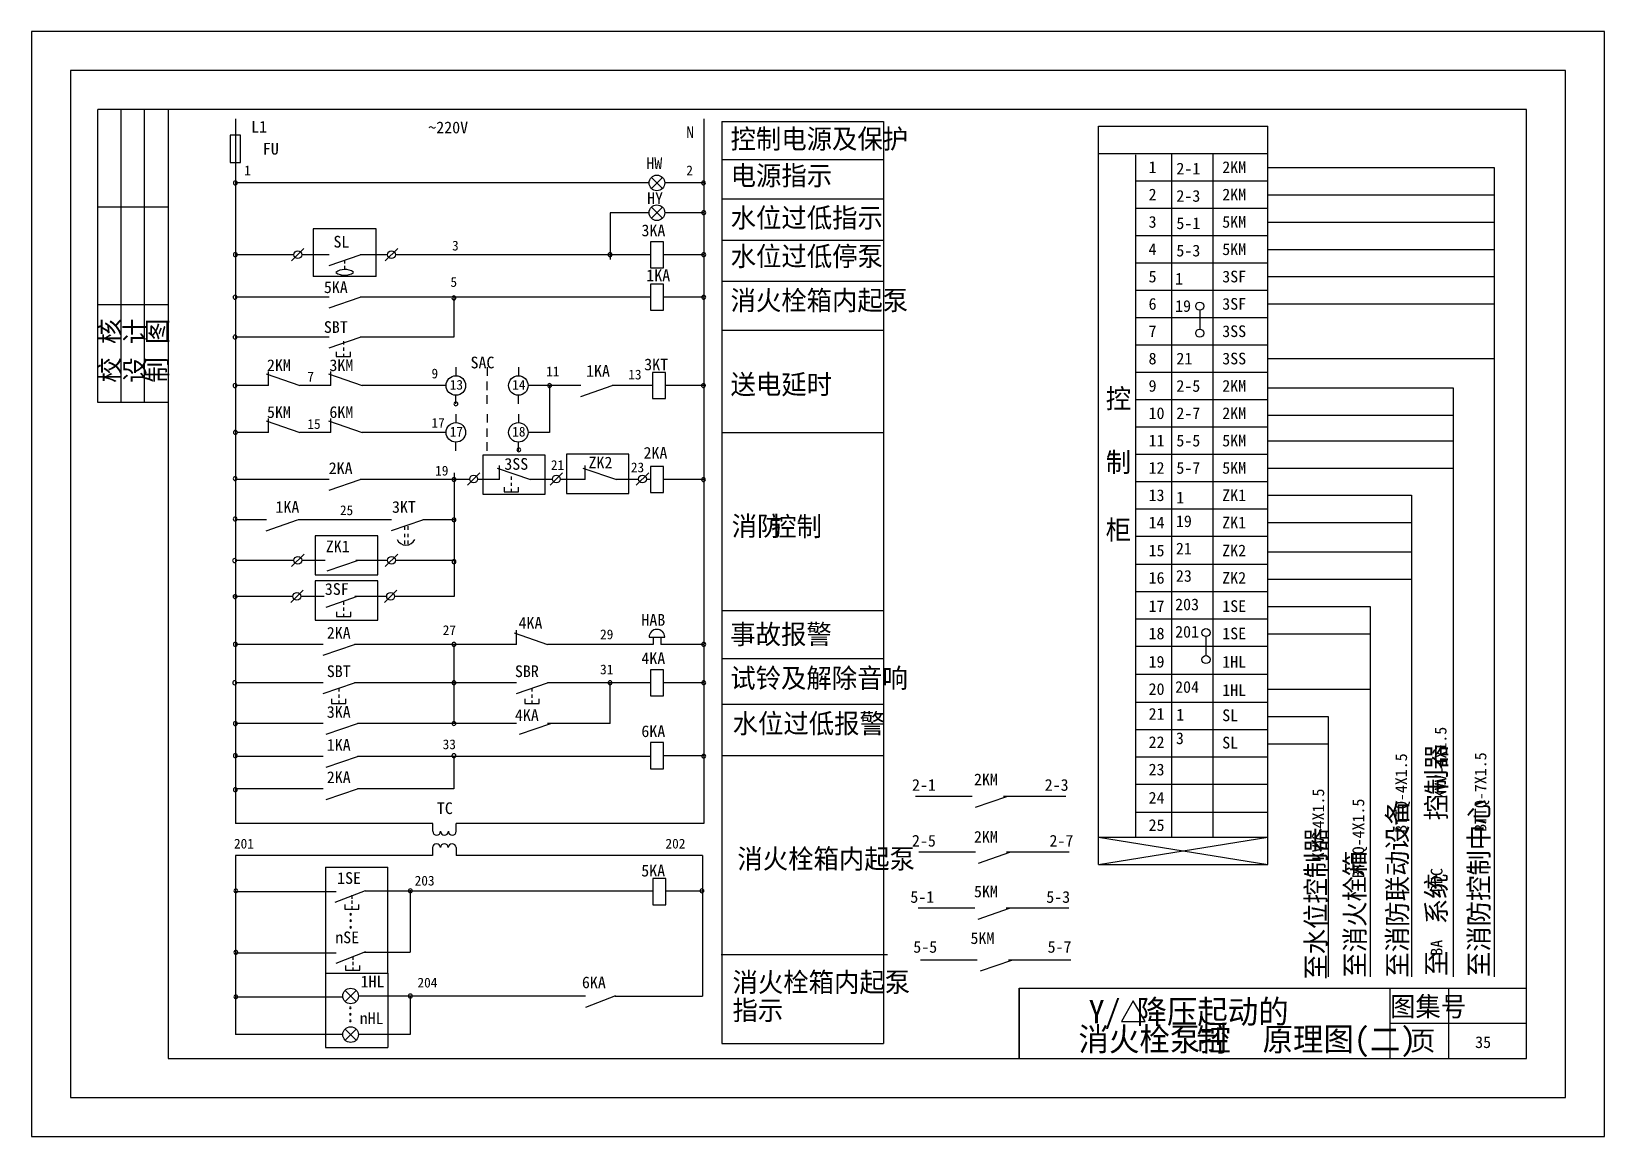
# Model space of a CAD drawing. Header units: metres. Extents: x 65 to 468, y 116 to 399.
import ezdxf

# ---------------------------------------------------------------- set-up
doc = ezdxf.new("R2010")
doc.units = ezdxf.units.M
for name, color, linetype in [('LGT1', 7, 'Continuous'), ('X2', 130, 'Continuous'), ('X4', 60, 'Continuous')]:
    doc.layers.add(name, color=color, linetype=linetype)

msp = doc.modelspace()

# ---------------------------------------------------------------- linework, layer by layer
for p, q in [((82.12, 303.89), (82.12, 378.89)), ((100.12, 378.89), (82.12, 378.89)), ((88.12, 303.89), (88.12, 378.89)), ((94.12, 303.89), (94.12, 378.89)), ((100.12, 353.89), (82.12, 353.89)), ((137.29, 348.36), (137.29, 336.15)), ((153.41, 348.36), (137.29, 348.36)), ((153.41, 336.15), (153.41, 348.36)), ((134.94, 343.31), (131.76, 340.13)), ((158.94, 343.31), (155.76, 340.13)), ((145.35, 340.34), (145.35, 339.44)), ((153.41, 336.15), (137.29, 336.15)), ((100.12, 328.89), (82.12, 328.89)), ((173.85, 312.89), (173.85, 310.71)), ((181.85, 312.89), (181.85, 310.71)), ((189.85, 312.89), (189.85, 310.71)), ((181.85, 307.05), (181.85, 309.23)), ((100.12, 303.89), (82.12, 303.89)), ((173.85, 303.53), (173.85, 305.71)), ((181.85, 303.53), (181.85, 305.71)), ((189.85, 303.53), (189.85, 305.71)), ((173.85, 300.89), (173.85, 298.71)), ((181.85, 300.89), (181.85, 298.71)), ((189.85, 300.89), (189.85, 298.71)), ((181.85, 295.05), (181.85, 297.23)), ((173.85, 291.53), (173.85, 293.71)), ((181.85, 291.53), (181.85, 293.71)), ((189.85, 291.53), (189.85, 293.71)), ((179.98, 285.87), (176.8, 282.69)), ((201.17, 285.87), (197.99, 282.69)), ((220.66, 284.16), (214.87, 284.16)), ((220.66, 284.16), (215.66, 284.16)), ((223.24, 285.87), (220.06, 282.69)), ((223.7, 284.16), (222.65, 284.16)), ((160.72, 272.24), (160.72, 271.23)), ((160.72, 270.26), (160.72, 269.41)), ((161.53, 272.24), (161.53, 271.23)), ((161.53, 270.26), (161.53, 269.41)), ((160.72, 268.55), (160.72, 267.59)), ((161.53, 268.55), (161.53, 267.59)), ((134.96, 265.06), (131.77, 261.87)), ((158.96, 265.06), (155.77, 261.87)), ((134.72, 255.83), (131.53, 252.64)), ((158.72, 255.83), (155.53, 252.64)), ((140.41, 184.86), (140.41, 138.68)), ((140.41, 184.86), (156.41, 184.86)), ((156.41, 157.75), (156.41, 184.86)), ((161.53, 178.8), (164.07, 178.8)), ((140.41, 157.75), (156.41, 157.75)), ((140.62, 157.75), (156.41, 157.75)), ((147.44, 159.19), (147.44, 158.47)), ((156.41, 157.75), (156.41, 138.68)), ((318.12, 153.89), (448.12, 153.89)), ((318.12, 153.89), (318.12, 135.89)), ((413.12, 153.89), (413.12, 135.89)), ((428.12, 153.89), (428.12, 135.89)), ((413.12, 144.89), (448.12, 144.89)), ((140.41, 138.68), (156.41, 138.68))]:
    msp.add_line(p, q)
for points in [[(65.12, 398.89), (65.12, 115.89), (468.12, 115.89), (468.12, 398.89)], [(75.12, 388.89), (75.12, 125.89), (458.12, 125.89), (458.12, 388.89)], [(100.12, 378.89), (100.12, 135.89), (448.12, 135.89), (448.12, 378.89)], [(180.76, 280.38), (196.76, 280.38), (196.76, 290.38), (180.76, 290.38)], [(202.2, 280.6), (218.2, 280.6), (218.2, 290.6), (202.2, 290.6)], [(137.82, 259.75), (153.82, 259.75), (153.82, 269.75), (137.82, 269.75)], [(137.82, 248.16), (153.82, 248.16), (153.82, 258.16), (137.82, 258.16)]]:
    msp.add_lwpolyline(points, close=True)
for points in [[(236.77, 308.21, 1), (237.77, 308.21, 1)], [(173.35, 303.53, 1), (174.35, 303.53, 1)], [(189.48, 291.75, 1), (190.48, 291.75, 1)], [(172.87, 284.16, 1), (173.87, 284.16, 1)], [(236.78, 284.13, 1), (237.78, 284.13, 1)], [(116.97, 178.82, 1), (117.97, 178.82, 1)], [(161.68, 178.82, 1), (162.68, 178.82, 1)], [(236.37, 178.82, 1), (237.37, 178.82, 1)], [(116.97, 163.05, 1), (117.97, 163.05, 1)], [(116.97, 151.67, 1), (117.97, 151.67, 1)]]:
    msp.add_lwpolyline(points, format="xyb", close=True)
for centre, radius in [((133.35, 341.72), 1), ((157.35, 341.72), 1), ((173.85, 308.21), 2.5), ((189.85, 308.21), 2.5), ((173.85, 296.21), 2.5), ((189.85, 296.21), 2.5), ((178.39, 284.28), 1), ((199.58, 284.28), 1), ((221.65, 284.28), 1), ((133.37, 263.46), 1), ((157.37, 263.46), 1), ((133.12, 254.23), 1), ((157.12, 254.23), 1)]:
    msp.add_circle(centre, radius)
at = {"layer": 'LGT1'}
msp.add_lwpolyline([(318.12, 135.89), (318.12, 153.89), (448.12, 153.89)], dxfattribs=at)
at = {"layer": 'X2'}
for p, q in [((117.35, 376.48), (117.35, 196.04)), ((237.35, 376.48), (237.35, 196.04)), ((223.35, 360.1), (117.35, 360.1)), ((223.94, 358.69), (226.76, 361.52)), ((226.76, 358.69), (223.94, 361.52)), ((237.35, 360.1), (227.35, 360.1)), ((223.35, 352.48), (213.35, 352.48)), ((213.35, 352.48), (213.35, 340.48)), ((226.76, 351.07), (223.94, 353.89)), ((223.94, 351.07), (226.76, 353.89)), ((237.35, 352.48), (227.35, 352.48)), ((132.35, 341.72), (117.35, 341.72)), ((141.35, 341.72), (134.35, 341.72)), ((141.35, 338.96), (149.35, 341.72)), ((145.35, 338.84), (145.35, 337.94)), ((156.35, 341.72), (149.35, 341.72)), ((223.68, 341.72), (158.35, 341.72)), ((237.35, 341.72), (227.02, 341.72)), ((132.35, 330.83), (117.35, 330.83)), ((132.35, 330.83), (117.35, 330.83)), ((141.35, 330.83), (117.35, 330.83)), ((141.35, 328.1), (149.35, 330.86)), ((223.68, 330.83), (149.35, 330.83)), ((223.68, 330.83), (158.35, 330.83)), ((173.35, 330.65), (173.35, 320.62)), ((223.68, 330.83), (197.35, 330.83)), ((223.68, 330.83), (206.35, 330.83)), ((237.35, 330.83), (227.02, 330.83)), ((141.35, 320.62), (117.35, 320.62)), ((141.35, 317.86), (149.35, 320.62)), ((145.05, 319.55), (145.05, 318.69)), ((173.35, 320.62), (149.35, 320.62)), ((145.05, 317.96), (145.05, 317.11)), ((145.05, 316.36), (145.05, 315.64)), ((125.25, 311.18), (133.85, 308.21)), ((125.85, 308.21), (125.85, 311.81)), ((141.25, 311.18), (149.85, 308.21)), ((141.85, 308.21), (141.85, 311.81)), ((125.85, 308.21), (117.85, 308.21)), ((141.85, 308.21), (133.85, 308.21)), ((171.35, 308.21), (149.85, 308.21)), ((205.85, 308.21), (192.35, 308.21)), ((197.85, 308.21), (197.85, 296.21)), ((205.85, 305.45), (213.85, 308.21)), ((224.18, 308.21), (213.85, 308.21)), ((237.85, 308.21), (227.52, 308.21)), ((125.25, 299.18), (133.85, 296.21)), ((125.85, 296.21), (125.85, 299.81)), ((141.25, 299.18), (149.85, 296.21)), ((141.85, 296.21), (141.85, 299.81)), ((125.85, 296.21), (117.85, 296.21)), ((141.85, 296.21), (133.85, 296.21)), ((171.35, 296.21), (149.85, 296.21)), ((197.85, 296.21), (192.35, 296.21)), ((184.4, 287.09), (192.99, 284.12)), ((184.99, 284.12), (184.99, 287.72)), ((206.39, 287.09), (214.99, 284.12)), ((206.99, 284.12), (206.99, 287.72)), ((141.37, 284.16), (117.37, 284.16)), ((141.37, 281.4), (149.37, 284.16)), ((177.39, 284.16), (149.37, 284.16)), ((173.37, 285.82), (173.37, 254.16)), ((184.99, 284.16), (179.38, 284.16)), ((188.05, 284.94), (188.05, 284.08)), ((188.05, 283.34), (188.05, 282.49)), ((198.59, 284.16), (192.88, 284.16)), ((206.99, 284.16), (200.57, 284.16)), ((220.66, 284.16), (214.87, 284.16)), ((237.35, 284.13), (227.02, 284.13)), ((188.05, 281.75), (188.05, 281.02)), ((125.37, 273.82), (117.37, 273.82)), ((125.25, 271.04), (133.25, 273.8)), ((157.37, 273.82), (133.37, 273.82)), ((157.37, 271.06), (165.37, 273.82)), ((173.37, 273.82), (165.37, 273.82)), ((132.37, 263.39), (117.37, 263.39)), ((140.37, 263.39), (134.36, 263.39)), ((140.87, 260.72), (148.87, 263.48)), ((156.37, 263.39), (148.21, 263.39)), ((173.37, 263.39), (158.36, 263.39)), ((132.13, 254.16), (117.12, 254.16)), ((140.12, 254.16), (134.12, 254.16)), ((140.63, 251.49), (148.63, 254.25)), ((156.13, 254.16), (147.97, 254.16)), ((173.37, 254.16), (158.12, 254.16)), ((145.07, 252.95), (145.07, 252.09)), ((145.07, 251.36), (145.07, 250.51)), ((145.07, 249.76), (145.07, 249.04)), ((139.85, 241.93), (117.35, 241.93)), ((139.85, 239.16), (147.85, 241.93)), ((189.35, 241.93), (147.85, 241.93)), ((173.35, 241.93), (173.35, 221.67)), ((188.75, 244.89), (197.35, 241.93)), ((189.35, 241.93), (189.35, 245.53)), ((224.35, 241.93), (197.35, 241.93)), ((223.35, 243.77), (227.35, 243.77)), ((224.35, 243.77), (224.35, 241.93)), ((226.35, 243.77), (226.35, 241.93)), ((237.35, 241.93), (226.35, 241.93)), ((139.85, 232.09), (117.35, 232.09)), ((139.85, 229.33), (147.85, 232.09)), ((143.85, 230.71), (143.85, 229.85)), ((189.35, 232.09), (147.85, 232.09)), ((189.35, 229.33), (197.35, 232.09)), ((193.35, 230.71), (193.35, 229.85)), ((223.68, 232.09), (197.35, 232.09)), ((213.35, 221.67), (213.35, 232.09)), ((237.35, 232.09), (227.02, 232.09)), ((143.85, 229.12), (143.85, 228.27)), ((143.85, 227.52), (143.85, 226.8)), ((193.35, 229.12), (193.35, 228.27)), ((193.35, 227.52), (193.35, 226.8)), ((139.85, 221.67), (117.35, 221.67)), ((140.66, 218.9), (148.66, 221.67)), ((189.35, 221.67), (148.66, 221.67)), ((190.17, 218.9), (198.17, 221.67)), ((213.35, 221.67), (197.35, 221.67)), ((139.85, 213.23), (117.35, 213.23)), ((140.66, 210.47), (148.66, 213.23)), ((223.68, 213.23), (148.66, 213.23)), ((173.35, 213), (173.35, 204.95)), ((237.35, 213.42), (227.02, 213.42)), ((139.85, 204.95), (117.35, 204.95)), ((140.66, 202.19), (148.66, 204.95)), ((173.35, 204.95), (148.66, 204.95)), ((167.92, 196.04), (117.35, 196.04)), ((167.92, 194.06), (167.92, 196.06)), ((173.92, 194.06), (173.92, 196.06)), ((237.35, 196.04), (173.92, 196.04)), ((167.89, 189.87), (167.89, 187.87)), ((173.89, 189.87), (173.89, 187.87)), ((117.38, 187.89), (117.38, 142)), ((167.89, 187.89), (117.38, 187.89)), ((117.38, 187.54), (117.38, 175.54)), ((237.07, 187.89), (173.89, 187.89)), ((237.07, 187.89), (237.07, 151.86)), ((237.07, 187.54), (237.07, 175.54)), ((117.38, 178.6), (143.18, 178.6)), ((150.65, 178.8), (142.86, 175.79)), ((147.2, 177.66), (147.2, 176.8)), ((150.65, 178.8), (224.29, 178.8)), ((162.17, 178.94), (162.17, 163.13)), ((227.63, 178.8), (237.07, 178.8)), ((147.2, 176.31), (147.2, 175.46)), ((147.2, 174.87), (147.2, 174.15)), ((117.38, 162.92), (143.18, 162.92)), ((150.72, 163.16), (143.1, 160.21)), ((147.44, 161.98), (147.44, 161.13)), ((150.43, 163.13), (162.17, 163.13)), ((147.44, 160.63), (147.44, 159.78)), ((148.3, 150.47), (145.48, 153.3)), ((145.48, 150.47), (148.3, 153.3)), ((117.38, 151.65), (144.9, 151.65)), ((149.09, 151.88), (153.8, 151.88)), ((153.84, 151.88), (207.02, 151.88)), ((162.17, 151.99), (162.17, 142)), ((214.71, 151.89), (207.08, 148.94)), ((214.63, 151.86), (237.07, 151.86)), ((144.89, 142), (117.38, 142)), ((145.48, 140.59), (148.3, 143.42)), ((148.3, 140.59), (145.48, 143.42)), ((149.64, 142), (148.89, 142)), ((162.17, 142), (149.03, 142))]:
    msp.add_line(p, q, dxfattribs=at)
for points in [[(116.01, 372.33), (116.01, 365.32), (118.69, 365.32), (118.69, 372.33)], [(223.68, 345.06), (223.68, 338.38), (227.02, 338.38), (227.02, 345.06)], [(223.68, 334.17), (223.68, 327.49), (227.02, 327.49), (227.02, 334.17)], [(224.18, 311.55), (224.18, 304.87), (227.52, 304.87), (227.52, 311.55)], [(223.68, 287.47), (223.68, 280.79), (227.02, 280.79), (227.02, 287.47)], [(223.68, 235.43), (223.68, 228.75), (227.02, 228.75), (227.02, 235.43)], [(223.68, 216.76), (223.68, 210.08), (227.02, 210.08), (227.02, 216.76)], [(224.29, 181.94), (224.29, 175.26), (227.63, 175.26), (227.63, 181.94)]]:
    msp.add_lwpolyline(points, close=True, dxfattribs=at)
for points in [[(116.85, 360.1, 1), (117.85, 360.1, 1)], [(236.78, 360.1, 1), (237.78, 360.1, 1)], [(236.85, 352.48, 1), (237.85, 352.48, 1)], [(116.85, 341.72, 1), (117.85, 341.72, 1)], [(212.85, 341.72, 1), (213.85, 341.72, 1)], [(236.85, 341.72, 1), (237.85, 341.72, 1)], [(116.78, 330.83, 1), (117.78, 330.83, 1)], [(116.78, 330.83, 1), (117.78, 330.83, 1)], [(172.85, 330.65, 1), (173.85, 330.65, 1)], [(236.85, 330.83, 1), (237.85, 330.83, 1)], [(116.78, 320.62, 1), (117.78, 320.62, 1)], [(116.77, 308.21, 1), (117.77, 308.21, 1)], [(197.35, 308.21, 1), (198.35, 308.21, 1)], [(116.87, 296.21, 1), (117.87, 296.21, 1)], [(116.8, 284.38, 1), (117.8, 284.38, 1)], [(116.8, 274.04, 1), (117.8, 274.04, 1)], [(172.87, 273.82, 1), (173.87, 273.82, 1)], [(116.66, 263.39, 1), (117.66, 263.39, 1)], [(172.87, 263.12, 1), (173.87, 263.12, 1)], [(116.79, 254.16, 1), (117.79, 254.16, 1)], [(116.85, 241.93, 1), (117.85, 241.93, 1)], [(172.85, 241.93, 1), (173.85, 241.93, 1)], [(236.85, 241.93, 1), (237.85, 241.93, 1)], [(116.69, 232.09, 1), (117.69, 232.09, 1)], [(172.85, 232.09, 1), (173.85, 232.09, 1)], [(212.85, 232.09, 1), (213.85, 232.09, 1)], [(236.85, 232.09, 1), (237.85, 232.09, 1)], [(116.85, 221.64, 1), (117.85, 221.64, 1)], [(172.85, 221.67, 1), (173.85, 221.67, 1)], [(116.85, 213.42, 1), (117.85, 213.42, 1)], [(172.85, 213.42, 1), (173.85, 213.42, 1)], [(236.85, 213.3, 1), (237.85, 213.3, 1)], [(116.85, 204.7, 1), (117.85, 204.7, 1)], [(147.1, 171.15, 1), (146.7, 171.15, 1)], [(147.1, 169.48, 1), (146.7, 169.48, 1)], [(147.12, 172.81, 1), (146.72, 172.81, 1)], [(161.68, 151.87, 1), (162.68, 151.87, 1)], [(146.62, 145.53, 1), (147.02, 145.53, 1)], [(146.63, 148.86, 1), (147.03, 148.86, 1)], [(146.63, 147.19, 1), (147.03, 147.19, 1)]]:
    msp.add_lwpolyline(points, format="xyb", close=True, dxfattribs=at)
for points in [[(143.22, 316.82), (143.22, 315.64), (146.88, 315.64), (146.88, 316.82)], [(186.22, 282.2), (186.22, 281.02), (189.87, 281.02), (189.87, 282.2)], [(143.24, 250.22), (143.24, 249.04), (146.9, 249.04), (146.9, 250.22)], [(142.02, 227.98), (142.02, 226.8), (145.68, 226.8), (145.67, 227.98)], [(191.52, 227.98), (191.52, 226.8), (195.18, 226.8), (195.17, 227.98)], [(145.37, 175.33), (145.37, 174.15), (149.03, 174.15), (149.02, 175.33)], [(145.61, 159.65), (145.61, 158.47), (149.26, 158.47), (149.26, 159.65)]]:
    msp.add_lwpolyline(points, dxfattribs=at)
for centre in [(225.35, 360.1), (225.35, 352.48), (146.89, 151.88), (146.89, 142)]:
    msp.add_circle(centre, 2, dxfattribs=at)
for centre, radius, start, end in [((145.46, 334.06), 3.89, 56.02, 127.9), ((145.35, 340.72), 4.26, 237.61, 302.39), ((161.07, 269.92), 2.56, 206.81, 333.19), ((225.35, 243.77), 2, 0, 180), ((168.92, 194.06), 1, 180, 0), ((170.92, 194.06), 1, 180, 0), ((172.92, 194.06), 1, 180, 0), ((168.89, 189.87), 1, 0, 180), ((170.89, 189.87), 1, 0, 180), ((172.89, 189.87), 1, 0, 180)]:
    msp.add_arc(centre, radius, start, end, dxfattribs=at)
at = {"layer": 'X4'}
for p, q in [((241.96, 375.83), (241.96, 139.74)), ((241.96, 375.83), (283.44, 375.83)), ((283.44, 375.83), (283.44, 139.74)), ((338.48, 185.55), (338.48, 374.64)), ((338.48, 374.64), (381.85, 374.64)), ((381.85, 185.55), (381.85, 374.64)), ((338.48, 367.64), (381.85, 367.64)), ((348.05, 192.53), (348.05, 367.34)), ((357.23, 192.53), (357.23, 367.64)), ((367.89, 192.53), (367.89, 367.64)), ((241.96, 366.1), (283.44, 366.1)), ((381.85, 364.08), (439.81, 364.08)), ((439.81, 364.08), (439.81, 156.78)), ((348.05, 360.64), (381.85, 360.64)), ((241.96, 356), (283.44, 356)), ((381.85, 357.08), (439.81, 357.08)), ((348.05, 353.64), (381.85, 353.64)), ((348.05, 346.64), (381.85, 346.64)), ((381.85, 350.08), (439.81, 350.08)), ((241.96, 345.42), (283.44, 345.42)), ((381.85, 343.08), (439.81, 343.08)), ((348.05, 339.64), (381.85, 339.64)), ((241.96, 334.96), (283.44, 334.96)), ((381.85, 336.1), (439.81, 336.1)), ((348.05, 332.64), (381.85, 332.64)), ((364.41, 327.51), (364.41, 322.66)), ((381.85, 329.1), (439.81, 329.1)), ((348.05, 325.64), (381.85, 325.64)), ((241.96, 322.36), (283.44, 322.36)), ((348.05, 318.64), (381.85, 318.64)), ((381.91, 315.14), (439.81, 315.14)), ((348.05, 311.64), (381.85, 311.64)), ((381.85, 307.64), (429.35, 307.64)), ((429.35, 307.64), (429.35, 156.78)), ((348.05, 304.64), (381.85, 304.64)), ((381.85, 300.64), (429.35, 300.64)), ((241.96, 296.22), (283.44, 296.22)), ((348.05, 297.64), (381.85, 297.64)), ((348.05, 290.64), (381.85, 290.64)), ((381.85, 294.08), (429.35, 294.08)), ((381.85, 287.08), (429.35, 287.08)), ((348.05, 283.64), (381.85, 283.64)), ((381.85, 280.12), (418.66, 280.12)), ((418.66, 280.12), (418.66, 156.78)), ((348.05, 276.64), (381.85, 276.64)), ((381.85, 273.12), (418.66, 273.12)), ((348.05, 269.64), (381.85, 269.64)), ((348.05, 262.48), (381.85, 262.48)), ((381.85, 265.62), (418.66, 265.62)), ((381.85, 258.62), (418.66, 258.62)), ((348.05, 255.48), (381.85, 255.48)), ((241.96, 250.61), (283.44, 250.61)), ((381.85, 251.64), (408.09, 251.64)), ((408.09, 251.64), (408.09, 156.78)), ((348.05, 248.48), (381.85, 248.48)), ((366.02, 243.92), (366.02, 239.07)), ((381.85, 244.64), (408.09, 244.64)), ((241.96, 238.29), (283.44, 238.29)), ((348.05, 241.48), (381.85, 241.48)), ((348.05, 234.28), (381.85, 234.28)), ((381.85, 230.49), (408.09, 230.49)), ((241.96, 226.61), (283.44, 226.61)), ((348.05, 227.12), (381.85, 227.12)), ((381.85, 223.45), (397.33, 223.45)), ((397.33, 223.45), (397.33, 156.78)), ((348.05, 220.12), (381.85, 220.12)), ((381.85, 216.45), (397.33, 216.45)), ((241.96, 213.48), (283.44, 213.48)), ((348.05, 213.12), (381.85, 213.12)), ((348.05, 206.12), (381.85, 206.12)), ((306.14, 202.98), (291.63, 202.98)), ((306.96, 200.22), (314.96, 202.98)), ((330.14, 202.98), (314.14, 202.98)), ((348.05, 198.92), (381.85, 198.92)), ((338.48, 192.53), (381.85, 192.53)), ((338.48, 185.55), (381.85, 192.53)), ((338.48, 192.53), (381.85, 185.55)), ((306.95, 188.69), (292.44, 188.69)), ((307.77, 185.93), (315.77, 188.69)), ((330.95, 188.69), (314.95, 188.69)), ((338.48, 185.55), (381.85, 185.55)), ((306.84, 174.35), (292.32, 174.35)), ((307.65, 171.58), (315.65, 174.35)), ((330.84, 174.35), (314.84, 174.35)), ((241.8, 162.47), (284.41, 162.47)), ((307.43, 161.06), (292.91, 161.06)), ((308.24, 158.3), (316.24, 161.06)), ((331.43, 161.06), (315.43, 161.06)), ((241.96, 139.74), (283.44, 139.74))]:
    msp.add_line(p, q, dxfattribs=at)
msp.add_lwpolyline([(344.37, 145.36), (350.41, 145.36), (347.39, 150.6)], close=True, dxfattribs=at)
for centre in [(364.41, 328.54), (364.41, 321.63), (366.02, 244.95), (366.02, 238.04)]:
    msp.add_circle(centre, 1.03, dxfattribs=at)

# ---------------------------------------------------------------- texts
for s, p in [('校 核', (87.67, 308.94)), ('设 计', (94.11, 308.94)), ('制 图', (99.88, 308.94))]:
    msp.add_text(s, height=5, rotation=90).set_placement(p)
for s, p in [('图集号', (413.18, 146.68)), ('页', (418.29, 137.92))]:
    msp.add_text(s, height=5).set_placement(p)
for s, height, p in [('L1', 3, (121.4, 373)), ('~220V', 3, (166.78, 372.81)), ('N', 3, (232.85, 371.58)), ('控制电源及保护', 5, (244.22, 368.88)), ('FU', 3, (124.39, 367.37)), ('1', 2.5, (119.63, 362.07)), ('HW', 3, (222.64, 363.64)), ('2', 2.5, (232.88, 362.07)), ('电源指示', 5, (244.24, 359.49)), ('1', 3, (351.31, 362.63)), ('2-1', 3, (358.43, 362.28)), ('2KM', 3, (370.18, 362.63)), ('HY', 3, (222.84, 354.73)), ('2', 3, (351.31, 355.63)), ('2-3', 3, (358.43, 355.28)), ('2KM', 3, (370.18, 355.63)), ('水位过低指示', 5, (244.24, 348.68)), ('3', 3, (351.31, 348.63)), ('5-1', 3, (358.43, 348.28)), ('5KM', 3, (370.18, 348.63)), ('SL', 3, (142.49, 343.55)), ('3KA', 3, (221.39, 346.45)), ('3', 2.5, (172.87, 342.8)), ('水位过低停泵', 5, (244.24, 338.81)), ('4', 3, (351.31, 341.63)), ('5-3', 3, (358.43, 341.28)), ('5KM', 3, (370.18, 341.63)), ('5KA', 3, (140.03, 331.9)), ('5', 2.5, (172.46, 333.49)), ('1KA', 3, (222.63, 334.94)), ('5', 3, (351.31, 334.63)), ('1', 3, (358.11, 334.08)), ('3SF', 3, (370.18, 334.63)), ('消火栓箱内起泵', 5, (244.21, 327.53)), ('6', 3, (351.31, 327.63)), ('3SF', 3, (370.18, 327.63)), ('19', 3, (358.11, 327.08)), ('SBT', 3, (140.03, 321.69)), ('7', 3, (351.31, 320.63)), ('3SS', 3, (370.18, 320.63)), ('2KM', 3, (125.45, 311.92)), ('3KM', 3, (141.45, 311.92)), ('SAC', 3, (177.6, 312.61)), ('3KT', 3, (222.1, 312.12)), ('8', 3, (351.31, 313.63)), ('21', 3, (358.43, 313.62)), ('3SS', 3, (370.18, 313.63)), ('7', 2.5, (135.8, 309.24)), ('9', 2.5, (167.6, 310.05)), ('11', 2.5, (196.98, 310.59)), ('1KA', 3, (207.2, 310.47)), ('13', 2.5, (218.01, 309.78)), ('送电延时', 5, (244.21, 306.02)), ('13', 2.5, (172.28, 307.16)), ('14', 2.5, (188.28, 307.16)), ('控', 5, (340.34, 302.38)), ('9', 3, (351.31, 306.63)), ('2-5', 3, (358.43, 306.62)), ('2KM', 3, (370.18, 306.63)), ('5KM', 3, (125.45, 299.92)), ('6KM', 3, (141.45, 299.92)), ('10', 3, (351.31, 299.63)), ('2-7', 3, (358.43, 299.62)), ('2KM', 3, (370.18, 299.63)), ('15', 2.5, (135.8, 297.12)), ('17', 2.5, (167.6, 297.39)), ('17', 2.5, (172.28, 295.16)), ('18', 2.5, (188.28, 295.16)), ('11', 3, (351.31, 292.63)), ('5-5', 3, (358.43, 292.62)), ('5KM', 3, (370.18, 292.63)), ('2KA', 3, (221.92, 289.48)), ('制', 5, (340.34, 286.08)), ('2KA', 3, (141.27, 285.55)), ('19', 2.5, (168.54, 285.17)), ('3SS', 3, (186.26, 286.64)), ('21', 2.5, (198.19, 286.61)), ('ZK2', 3, (207.83, 287)), ('23', 2.5, (218.68, 286.01)), ('12', 3, (351.31, 285.63)), ('5-7', 3, (358.43, 285.62)), ('5KM', 3, (370.18, 285.63)), ('1KA', 3, (127.63, 275.62)), ('3KT', 3, (157.48, 275.62)), ('13', 3, (351.31, 278.63)), ('1', 3, (358.39, 278.03)), ('ZK1', 3, (370.18, 278.63)), ('25', 2.5, (144.15, 275.03)), ('消防', 5, (244.51, 269.74)), ('控制', 5, (254.64, 269.64)), ('柜', 5, (340.34, 268.74)), ('14', 3, (351.31, 271.63)), ('19', 3, (358.31, 271.97)), ('ZK1', 3, (370.18, 271.63)), ('ZK1', 3, (140.52, 265.52)), ('15', 3, (351.31, 264.47)), ('21', 3, (358.31, 264.97)), ('ZK2', 3, (370.18, 264.47)), ('16', 3, (351.31, 257.47)), ('23', 3, (358.31, 257.97)), ('ZK2', 3, (370.18, 257.47)), ('3SF', 3, (140.28, 254.6)), ('17', 3, (351.31, 250.22)), ('203', 3, (358.11, 250.66)), ('1SE', 3, (370.18, 250.22)), ('2KA', 3, (140.78, 243.38)), ('27', 2.5, (170.48, 244.32)), ('4KA', 3, (189.9, 245.93)), ('HAB', 3, (221.37, 246.7)), ('事故报警', 5, (244.14, 242.02)), ('18', 3, (351.31, 243.22)), ('201', 3, (358.11, 243.66)), ('1SE', 3, (370.18, 243.22)), ('29', 2.5, (210.79, 243.24)), ('4KA', 3, (221.37, 236.87)), ('19', 3, (351.31, 235.99)), ('1HL', 3, (370.18, 235.95)), ('SBT', 3, (140.78, 233.55)), ('SBR', 3, (188.98, 233.55)), ('31', 2.5, (210.79, 234.26)), ('试铃及解除音响', 5, (244.14, 230.79)), ('20', 3, (351.31, 228.99)), ('204', 3, (358.11, 229.52)), ('1HL', 3, (370.18, 228.7)), ('3KA', 3, (140.78, 223.12)), ('4KA', 3, (188.98, 222.31)), ('水位过低报警', 5, (244.74, 219.17)), ('21', 3, (351.31, 222.63)), ('1', 3, (358.39, 222.43)), ('SL', 3, (370.18, 222.26)), ('1KA', 3, (140.78, 214.68)), ('6KA', 3, (221.37, 218.19)), ('22', 3, (351.31, 215.38)), ('3', 3, (358.31, 216.38)), ('SL', 3, (370.18, 215.26)), ('33', 2.5, (170.46, 215.09)), ('23', 3, (351.31, 208.38)), ('2KA', 3, (140.78, 206.41)), ('2-1', 3, (290.7, 204.43)), ('2KM', 3, (306.58, 205.84)), ('2-3', 3, (324.69, 204.43)), ('TC', 3, (168.98, 198.47)), ('24', 3, (351.31, 201.14)), ('2KM', 3, (306.57, 191.14)), ('25', 3, (351.31, 194.14)), ('201', 2.5, (117, 189.65)), ('202', 2.5, (227.55, 189.65)), ('消火栓箱内起泵', 5, (245.96, 184.52)), ('2-5', 3, (290.69, 190.14)), ('2-7', 3, (325.92, 190.14)), ('5KA', 3, (221.34, 182.49)), ('1SE', 3, (143.42, 180.59)), ('203', 2.5, (163.29, 180.17)), ('5-1', 3, (290.28, 175.74)), ('5KM', 3, (306.58, 177.15)), ('5-3', 3, (325.1, 175.74)), ('nSE', 3, (142.95, 165.39)), ('5-5', 3, (291.03, 162.96)), ('5KM', 3, (305.68, 165.2)), ('5-7', 3, (325.44, 162.96)), ('消火栓箱内起泵', 5, (244.72, 152.92)), ('1HL', 3, (149.43, 154.08)), ('204', 2.5, (164.01, 154.06)), ('6KA', 3, (206.14, 153.87)), ('指示', 5, (244.72, 145.73)), ('Y/ 降压起动的', 6, (335.96, 144.86)), ('nHL', 3, (149.2, 144.67)), ('消火栓泵控  原理图(二)', 6, (333.35, 137.81)), ('制', 6, (363.57, 137.73)), ('35', 3, (434.97, 138.55))]:
    msp.add_text(s, height=height, dxfattribs=at).set_placement(p)
for s, height, p in [('KVV-4X1.5', 3, (427.62, 202.46)), ('BTTQ-4X1.5', 3, (417.52, 193.62)), ('至  系统    控制器 ', 5, (427.54, 156.97)), ('BTTQ-7X1.5', 3, (437.84, 193.88)), ('KVV-4X1.5', 3, (396.29, 186.63)), ('BTTQ-4X1.5', 3, (406.55, 182.02)), ('至消防联动设备', 5, (417.54, 156.6)), ('至消防控制中心 ', 5, (438.42, 156.72)), ('至水位控制器 ', 5, (396.68, 156.05)), ('至消火栓箱 ', 5, (406.68, 156.56)), ('BA      DDC', 3, (426.6, 162.19))]:
    msp.add_text(s, height=height, rotation=90, dxfattribs=at).set_placement(p)

doc.saveas('drawing.dxf')
